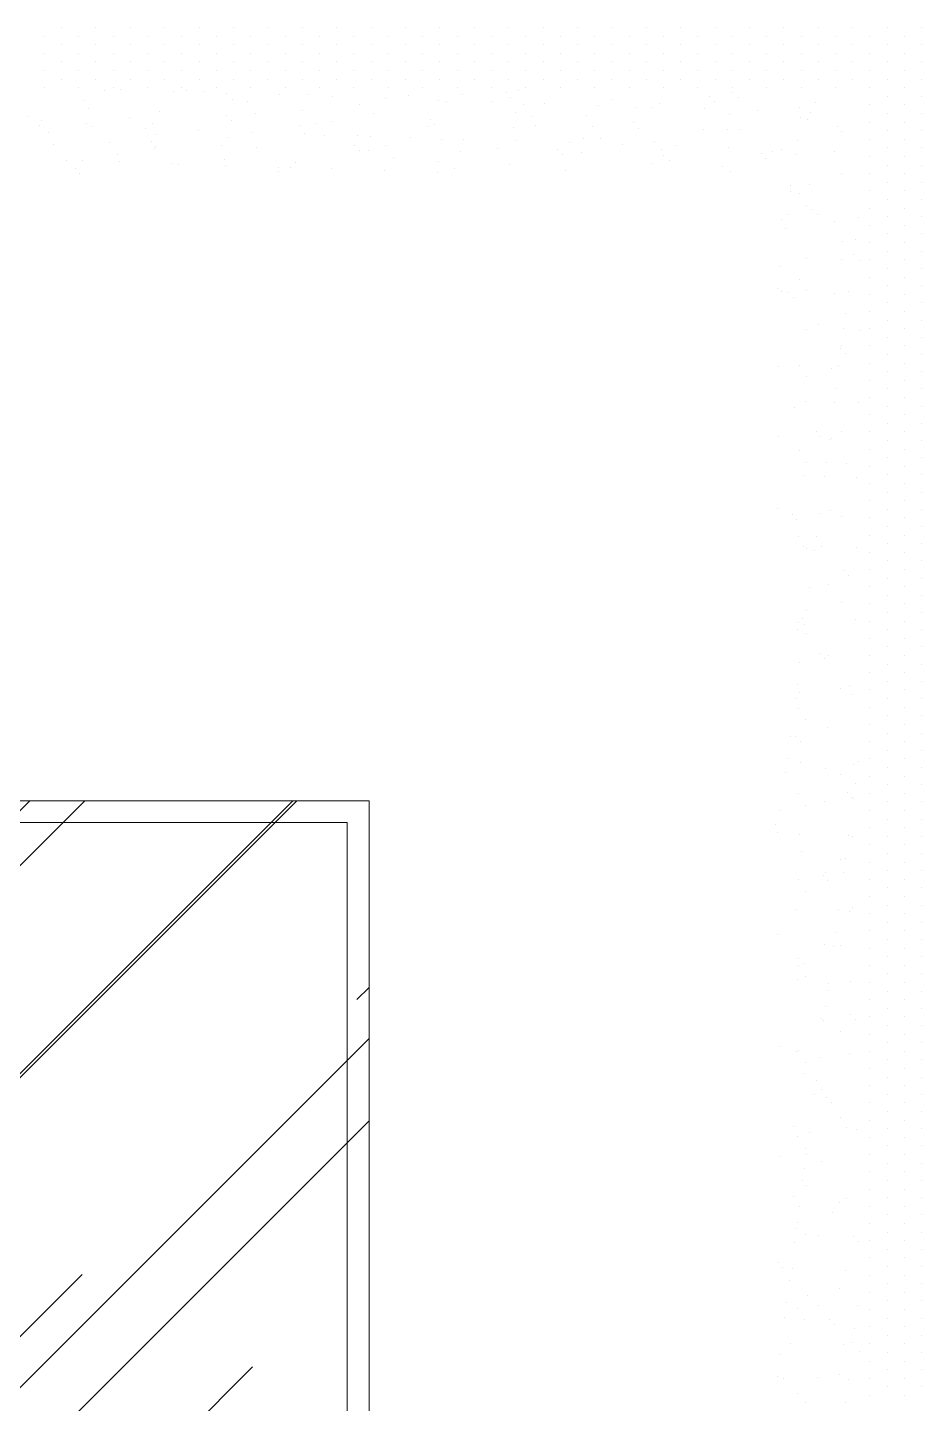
# Model space of a CAD drawing. Header units: millimetres. Extents: x 3923 to 4007, y 744 to 982.
# Drawn here: x 3972.64 to 3974.277, y 945.926 to 948.445 of the extents above; entities that cross this region are included whole.
import ezdxf

# ---------------------------------------------------------------- set-up
doc = ezdxf.new("R2010")
doc.units = ezdxf.units.MM
doc.header["$LTSCALE"] = 20
doc.linetypes.add('CONTINU', pattern=[0])
doc.layers.add('COTA', color=7, linetype='Continuous')
doc.layers.add('HIDROSSANITÁRIO', color=8, linetype='Continuous')
doc.layers.add('E-Lay-9', color=9, linetype='Continuous', lineweight=9)

# ---------------------------------------------------------------- blocks, each defined once
blk = doc.blocks.new('*X868')
at = {"color": 0}
for p, q in [((12.196875, 42.54375), (12.196875, 42.54375)), ((12.215625, 42.54375), (12.215625, 42.54375)), ((12.234375, 42.54375), (12.234375, 42.54375)), ((12.253125, 42.54375), (12.253125, 42.54375)), ((12.271875, 42.54375), (12.271875, 42.54375)), ((12.290625, 42.54375), (12.290625, 42.54375)), ((12.309375, 42.54375), (12.309375, 42.54375)), ((12.328125, 42.54375), (12.328125, 42.54375)), ((12.346875, 42.54375), (12.346875, 42.54375)), ((12.365625, 42.54375), (12.365625, 42.54375)), ((12.384375, 42.54375), (12.384375, 42.54375)), ((12.403125, 42.54375), (12.403125, 42.54375)), ((12.421875, 42.54375), (12.421875, 42.54375)), ((12.440625, 42.54375), (12.440625, 42.54375)), ((12.459375, 42.54375), (12.459375, 42.54375)), ((12.478125, 42.54375), (12.478125, 42.54375)), ((12.496875, 42.54375), (12.496875, 42.54375)), ((12.515625, 42.54375), (12.515625, 42.54375)), ((12.534375, 42.54375), (12.534375, 42.54375)), ((12.553125, 42.54375), (12.553125, 42.54375)), ((12.571875, 42.54375), (12.571875, 42.54375)), ((12.590625, 42.54375), (12.590625, 42.54375)), ((12.609375, 42.54375), (12.609375, 42.54375)), ((12.628125, 42.54375), (12.628125, 42.54375)), ((12.646875, 42.54375), (12.646875, 42.54375)), ((12.665625, 42.54375), (12.665625, 42.54375)), ((12.684375, 42.54375), (12.684375, 42.54375)), ((12.703125, 42.54375), (12.703125, 42.54375)), ((12.721875, 42.54375), (12.721875, 42.54375)), ((12.740625, 42.54375), (12.740625, 42.54375)), ((12.759375, 42.54375), (12.759375, 42.54375)), ((12.778125, 42.54375), (12.778125, 42.54375)), ((12.796875, 42.54375), (12.796875, 42.54375)), ((12.815625, 42.54375), (12.815625, 42.54375)), ((12.834375, 42.54375), (12.834375, 42.54375)), ((12.853125, 42.54375), (12.853125, 42.54375)), ((12.871875, 42.54375), (12.871875, 42.54375)), ((12.890625, 42.54375), (12.890625, 42.54375)), ((12.909375, 42.54375), (12.909375, 42.54375)), ((12.928125, 42.54375), (12.928125, 42.54375)), ((12.946875, 42.54375), (12.946875, 42.54375)), ((12.965625, 42.54375), (12.965625, 42.54375)), ((12.984375, 42.54375), (12.984375, 42.54375)), ((13.003125, 42.54375), (13.003125, 42.54375)), ((13.021875, 42.54375), (13.021875, 42.54375)), ((13.040625, 42.54375), (13.040625, 42.54375)), ((13.059375, 42.54375), (13.059375, 42.54375)), ((13.078125, 42.54375), (13.078125, 42.54375)), ((13.096875, 42.54375), (13.096875, 42.54375)), ((13.115625, 42.54375), (13.115625, 42.54375)), ((13.134375, 42.54375), (13.134375, 42.54375)), ((13.153125, 42.54375), (13.153125, 42.54375)), ((13.171875, 42.54375), (13.171875, 42.54375)), ((13.190625, 42.54375), (13.190625, 42.54375)), ((13.209375, 42.54375), (13.209375, 42.54375)), ((13.228125, 42.54375), (13.228125, 42.54375)), ((13.246875, 42.54375), (13.246875, 42.54375)), ((13.265625, 42.54375), (13.265625, 42.54375)), ((13.284375, 42.54375), (13.284375, 42.54375)), ((13.303125, 42.54375), (13.303125, 42.54375)), ((13.321875, 42.54375), (13.321875, 42.54375)), ((13.340625, 42.54375), (13.340625, 42.54375)), ((13.359375, 42.54375), (13.359375, 42.54375)), ((13.378125, 42.54375), (13.378125, 42.54375)), ((13.396875, 42.54375), (13.396875, 42.54375)), ((13.415625, 42.54375), (13.415625, 42.54375)), ((13.434375, 42.54375), (13.434375, 42.54375)), ((13.453125, 42.54375), (13.453125, 42.54375)), ((13.471875, 42.54375), (13.471875, 42.54375)), ((13.490625, 42.54375), (13.490625, 42.54375)), ((13.509375, 42.54375), (13.509375, 42.54375)), ((13.528125, 42.54375), (13.528125, 42.54375)), ((13.546875, 42.54375), (13.546875, 42.54375)), ((13.565625, 42.54375), (13.565625, 42.54375)), ((13.584375, 42.54375), (13.584375, 42.54375)), ((13.603125, 42.54375), (13.603125, 42.54375)), ((13.621875, 42.54375), (13.621875, 42.54375)), ((13.640625, 42.54375), (13.640625, 42.54375)), ((13.659375, 42.54375), (13.659375, 42.54375)), ((13.678125, 42.54375), (13.678125, 42.54375)), ((12.1875, 42.525), (12.1875, 42.525)), ((12.20625, 42.525), (12.20625, 42.525)), ((12.225, 42.525), (12.225, 42.525)), ((12.24375, 42.525), (12.24375, 42.525)), ((12.2625, 42.525), (12.2625, 42.525)), ((12.28125, 42.525), (12.28125, 42.525)), ((12.3, 42.525), (12.3, 42.525)), ((12.31875, 42.525), (12.31875, 42.525)), ((12.3375, 42.525), (12.3375, 42.525)), ((12.35625, 42.525), (12.35625, 42.525)), ((12.375, 42.525), (12.375, 42.525)), ((12.39375, 42.525), (12.39375, 42.525)), ((12.4125, 42.525), (12.4125, 42.525)), ((12.43125, 42.525), (12.43125, 42.525)), ((12.45, 42.525), (12.45, 42.525)), ((12.46875, 42.525), (12.46875, 42.525)), ((12.4875, 42.525), (12.4875, 42.525)), ((12.50625, 42.525), (12.50625, 42.525)), ((12.525, 42.525), (12.525, 42.525)), ((12.54375, 42.525), (12.54375, 42.525)), ((12.5625, 42.525), (12.5625, 42.525)), ((12.58125, 42.525), (12.58125, 42.525)), ((12.6, 42.525), (12.6, 42.525)), ((12.61875, 42.525), (12.61875, 42.525)), ((12.6375, 42.525), (12.6375, 42.525)), ((12.65625, 42.525), (12.65625, 42.525)), ((12.675, 42.525), (12.675, 42.525)), ((12.69375, 42.525), (12.69375, 42.525)), ((12.7125, 42.525), (12.7125, 42.525)), ((12.73125, 42.525), (12.73125, 42.525)), ((12.75, 42.525), (12.75, 42.525)), ((12.76875, 42.525), (12.76875, 42.525)), ((12.7875, 42.525), (12.7875, 42.525)), ((12.80625, 42.525), (12.80625, 42.525)), ((12.825, 42.525), (12.825, 42.525)), ((12.84375, 42.525), (12.84375, 42.525)), ((12.8625, 42.525), (12.8625, 42.525)), ((12.88125, 42.525), (12.88125, 42.525)), ((12.9, 42.525), (12.9, 42.525)), ((12.91875, 42.525), (12.91875, 42.525)), ((12.9375, 42.525), (12.9375, 42.525)), ((12.95625, 42.525), (12.95625, 42.525)), ((12.975, 42.525), (12.975, 42.525)), ((12.99375, 42.525), (12.99375, 42.525)), ((13.0125, 42.525), (13.0125, 42.525)), ((13.03125, 42.525), (13.03125, 42.525)), ((13.05, 42.525), (13.05, 42.525)), ((13.06875, 42.525), (13.06875, 42.525)), ((13.0875, 42.525), (13.0875, 42.525)), ((13.10625, 42.525), (13.10625, 42.525)), ((13.125, 42.525), (13.125, 42.525)), ((13.14375, 42.525), (13.14375, 42.525)), ((13.1625, 42.525), (13.1625, 42.525)), ((13.18125, 42.525), (13.18125, 42.525)), ((13.2, 42.525), (13.2, 42.525)), ((13.21875, 42.525), (13.21875, 42.525)), ((13.2375, 42.525), (13.2375, 42.525)), ((13.25625, 42.525), (13.25625, 42.525)), ((13.275, 42.525), (13.275, 42.525)), ((13.29375, 42.525), (13.29375, 42.525)), ((13.3125, 42.525), (13.3125, 42.525)), ((13.33125, 42.525), (13.33125, 42.525)), ((13.35, 42.525), (13.35, 42.525)), ((13.36875, 42.525), (13.36875, 42.525)), ((13.3875, 42.525), (13.3875, 42.525)), ((13.40625, 42.525), (13.40625, 42.525)), ((13.425, 42.525), (13.425, 42.525)), ((13.44375, 42.525), (13.44375, 42.525)), ((13.4625, 42.525), (13.4625, 42.525)), ((13.48125, 42.525), (13.48125, 42.525)), ((13.5, 42.525), (13.5, 42.525)), ((13.51875, 42.525), (13.51875, 42.525)), ((13.5375, 42.525), (13.5375, 42.525)), ((13.55625, 42.525), (13.55625, 42.525)), ((13.575, 42.525), (13.575, 42.525)), ((13.59375, 42.525), (13.59375, 42.525)), ((13.6125, 42.525), (13.6125, 42.525)), ((13.63125, 42.525), (13.63125, 42.525)), ((13.65, 42.525), (13.65, 42.525)), ((13.66875, 42.525), (13.66875, 42.525)), ((12.196875, 42.50625), (12.196875, 42.50625)), ((12.215625, 42.50625), (12.215625, 42.50625)), ((12.234375, 42.50625), (12.234375, 42.50625)), ((12.253125, 42.50625), (12.253125, 42.50625)), ((12.271875, 42.50625), (12.271875, 42.50625)), ((12.290625, 42.50625), (12.290625, 42.50625)), ((12.309375, 42.50625), (12.309375, 42.50625)), ((12.328125, 42.50625), (12.328125, 42.50625)), ((12.346875, 42.50625), (12.346875, 42.50625)), ((12.365625, 42.50625), (12.365625, 42.50625)), ((12.384375, 42.50625), (12.384375, 42.50625)), ((12.403125, 42.50625), (12.403125, 42.50625)), ((12.421875, 42.50625), (12.421875, 42.50625)), ((12.440625, 42.50625), (12.440625, 42.50625)), ((12.459375, 42.50625), (12.459375, 42.50625)), ((12.478125, 42.50625), (12.478125, 42.50625)), ((12.496875, 42.50625), (12.496875, 42.50625)), ((12.515625, 42.50625), (12.515625, 42.50625)), ((12.534375, 42.50625), (12.534375, 42.50625)), ((12.553125, 42.50625), (12.553125, 42.50625)), ((12.571875, 42.50625), (12.571875, 42.50625)), ((12.590625, 42.50625), (12.590625, 42.50625)), ((12.609375, 42.50625), (12.609375, 42.50625)), ((12.628125, 42.50625), (12.628125, 42.50625)), ((12.646875, 42.50625), (12.646875, 42.50625)), ((12.665625, 42.50625), (12.665625, 42.50625)), ((12.684375, 42.50625), (12.684375, 42.50625)), ((12.703125, 42.50625), (12.703125, 42.50625)), ((12.721875, 42.50625), (12.721875, 42.50625)), ((12.740625, 42.50625), (12.740625, 42.50625)), ((12.759375, 42.50625), (12.759375, 42.50625)), ((12.778125, 42.50625), (12.778125, 42.50625)), ((12.796875, 42.50625), (12.796875, 42.50625)), ((12.815625, 42.50625), (12.815625, 42.50625)), ((12.834375, 42.50625), (12.834375, 42.50625)), ((12.853125, 42.50625), (12.853125, 42.50625)), ((12.871875, 42.50625), (12.871875, 42.50625)), ((12.890625, 42.50625), (12.890625, 42.50625)), ((12.909375, 42.50625), (12.909375, 42.50625)), ((12.928125, 42.50625), (12.928125, 42.50625)), ((12.946875, 42.50625), (12.946875, 42.50625)), ((12.965625, 42.50625), (12.965625, 42.50625)), ((12.984375, 42.50625), (12.984375, 42.50625)), ((13.003125, 42.50625), (13.003125, 42.50625)), ((13.021875, 42.50625), (13.021875, 42.50625)), ((13.040625, 42.50625), (13.040625, 42.50625)), ((13.059375, 42.50625), (13.059375, 42.50625)), ((13.078125, 42.50625), (13.078125, 42.50625)), ((13.096875, 42.50625), (13.096875, 42.50625)), ((13.115625, 42.50625), (13.115625, 42.50625)), ((13.134375, 42.50625), (13.134375, 42.50625)), ((13.153125, 42.50625), (13.153125, 42.50625)), ((13.171875, 42.50625), (13.171875, 42.50625)), ((13.190625, 42.50625), (13.190625, 42.50625)), ((13.209375, 42.50625), (13.209375, 42.50625)), ((13.228125, 42.50625), (13.228125, 42.50625)), ((13.246875, 42.50625), (13.246875, 42.50625)), ((13.265625, 42.50625), (13.265625, 42.50625)), ((13.284375, 42.50625), (13.284375, 42.50625)), ((13.303125, 42.50625), (13.303125, 42.50625)), ((13.321875, 42.50625), (13.321875, 42.50625)), ((13.340625, 42.50625), (13.340625, 42.50625)), ((13.359375, 42.50625), (13.359375, 42.50625)), ((13.378125, 42.50625), (13.378125, 42.50625)), ((13.396875, 42.50625), (13.396875, 42.50625)), ((13.415625, 42.50625), (13.415625, 42.50625)), ((13.434375, 42.50625), (13.434375, 42.50625)), ((13.453125, 42.50625), (13.453125, 42.50625)), ((13.471875, 42.50625), (13.471875, 42.50625)), ((13.490625, 42.50625), (13.490625, 42.50625)), ((13.509375, 42.50625), (13.509375, 42.50625)), ((13.528125, 42.50625), (13.528125, 42.50625)), ((13.546875, 42.50625), (13.546875, 42.50625)), ((13.565625, 42.50625), (13.565625, 42.50625)), ((13.584375, 42.50625), (13.584375, 42.50625)), ((13.603125, 42.50625), (13.603125, 42.50625)), ((13.621875, 42.50625), (13.621875, 42.50625)), ((13.640625, 42.50625), (13.640625, 42.50625)), ((13.659375, 42.50625), (13.659375, 42.50625)), ((13.678125, 42.50625), (13.678125, 42.50625)), ((12.1875, 42.4875), (12.1875, 42.4875)), ((12.20625, 42.4875), (12.20625, 42.4875)), ((12.225, 42.4875), (12.225, 42.4875)), ((12.24375, 42.4875), (12.24375, 42.4875)), ((12.2625, 42.4875), (12.2625, 42.4875)), ((12.28125, 42.4875), (12.28125, 42.4875)), ((12.3, 42.4875), (12.3, 42.4875)), ((12.31875, 42.4875), (12.31875, 42.4875)), ((12.3375, 42.4875), (12.3375, 42.4875)), ((12.35625, 42.4875), (12.35625, 42.4875)), ((12.375, 42.4875), (12.375, 42.4875)), ((12.39375, 42.4875), (12.39375, 42.4875)), ((12.4125, 42.4875), (12.4125, 42.4875)), ((12.43125, 42.4875), (12.43125, 42.4875)), ((12.45, 42.4875), (12.45, 42.4875)), ((12.46875, 42.4875), (12.46875, 42.4875)), ((12.4875, 42.4875), (12.4875, 42.4875)), ((12.50625, 42.4875), (12.50625, 42.4875)), ((12.525, 42.4875), (12.525, 42.4875)), ((12.54375, 42.4875), (12.54375, 42.4875)), ((12.5625, 42.4875), (12.5625, 42.4875)), ((12.58125, 42.4875), (12.58125, 42.4875)), ((12.6, 42.4875), (12.6, 42.4875)), ((12.61875, 42.4875), (12.61875, 42.4875)), ((12.6375, 42.4875), (12.6375, 42.4875)), ((12.65625, 42.4875), (12.65625, 42.4875)), ((12.675, 42.4875), (12.675, 42.4875)), ((12.69375, 42.4875), (12.69375, 42.4875)), ((12.7125, 42.4875), (12.7125, 42.4875)), ((12.73125, 42.4875), (12.73125, 42.4875)), ((12.75, 42.4875), (12.75, 42.4875)), ((12.76875, 42.4875), (12.76875, 42.4875)), ((12.7875, 42.4875), (12.7875, 42.4875)), ((12.80625, 42.4875), (12.80625, 42.4875)), ((12.825, 42.4875), (12.825, 42.4875)), ((12.84375, 42.4875), (12.84375, 42.4875)), ((12.8625, 42.4875), (12.8625, 42.4875)), ((12.88125, 42.4875), (12.88125, 42.4875)), ((12.9, 42.4875), (12.9, 42.4875)), ((12.91875, 42.4875), (12.91875, 42.4875)), ((12.9375, 42.4875), (12.9375, 42.4875)), ((12.95625, 42.4875), (12.95625, 42.4875)), ((12.975, 42.4875), (12.975, 42.4875)), ((12.99375, 42.4875), (12.99375, 42.4875)), ((13.0125, 42.4875), (13.0125, 42.4875)), ((13.03125, 42.4875), (13.03125, 42.4875)), ((13.05, 42.4875), (13.05, 42.4875)), ((13.06875, 42.4875), (13.06875, 42.4875)), ((13.0875, 42.4875), (13.0875, 42.4875)), ((13.10625, 42.4875), (13.10625, 42.4875)), ((13.125, 42.4875), (13.125, 42.4875)), ((13.14375, 42.4875), (13.14375, 42.4875)), ((13.1625, 42.4875), (13.1625, 42.4875)), ((13.18125, 42.4875), (13.18125, 42.4875)), ((13.2, 42.4875), (13.2, 42.4875)), ((13.21875, 42.4875), (13.21875, 42.4875)), ((13.2375, 42.4875), (13.2375, 42.4875)), ((13.25625, 42.4875), (13.25625, 42.4875)), ((13.275, 42.4875), (13.275, 42.4875)), ((13.29375, 42.4875), (13.29375, 42.4875)), ((13.3125, 42.4875), (13.3125, 42.4875)), ((13.33125, 42.4875), (13.33125, 42.4875)), ((13.35, 42.4875), (13.35, 42.4875)), ((13.36875, 42.4875), (13.36875, 42.4875)), ((13.3875, 42.4875), (13.3875, 42.4875)), ((13.40625, 42.4875), (13.40625, 42.4875)), ((13.425, 42.4875), (13.425, 42.4875)), ((13.44375, 42.4875), (13.44375, 42.4875)), ((13.4625, 42.4875), (13.4625, 42.4875)), ((13.48125, 42.4875), (13.48125, 42.4875)), ((13.5, 42.4875), (13.5, 42.4875)), ((13.51875, 42.4875), (13.51875, 42.4875)), ((13.5375, 42.4875), (13.5375, 42.4875)), ((13.55625, 42.4875), (13.55625, 42.4875)), ((13.575, 42.4875), (13.575, 42.4875)), ((13.59375, 42.4875), (13.59375, 42.4875)), ((13.6125, 42.4875), (13.6125, 42.4875)), ((13.63125, 42.4875), (13.63125, 42.4875)), ((13.65, 42.4875), (13.65, 42.4875)), ((13.66875, 42.4875), (13.66875, 42.4875)), ((13.621875, 42.46875), (13.621875, 42.46875)), ((13.640625, 42.46875), (13.640625, 42.46875)), ((13.659375, 42.46875), (13.659375, 42.46875)), ((13.678125, 42.46875), (13.678125, 42.46875)), ((13.6125, 42.45), (13.6125, 42.45)), ((13.63125, 42.45), (13.63125, 42.45)), ((13.65, 42.45), (13.65, 42.45)), ((13.66875, 42.45), (13.66875, 42.45)), ((13.621875, 42.43125), (13.621875, 42.43125)), ((13.640625, 42.43125), (13.640625, 42.43125)), ((13.659375, 42.43125), (13.659375, 42.43125)), ((13.678125, 42.43125), (13.678125, 42.43125)), ((13.6125, 42.4125), (13.6125, 42.4125)), ((13.63125, 42.4125), (13.63125, 42.4125)), ((13.65, 42.4125), (13.65, 42.4125)), ((13.66875, 42.4125), (13.66875, 42.4125)), ((13.621875, 42.39375), (13.621875, 42.39375)), ((13.640625, 42.39375), (13.640625, 42.39375)), ((13.659375, 42.39375), (13.659375, 42.39375)), ((13.678125, 42.39375), (13.678125, 42.39375)), ((13.6125, 42.375), (13.6125, 42.375)), ((13.63125, 42.375), (13.63125, 42.375)), ((13.65, 42.375), (13.65, 42.375)), ((13.66875, 42.375), (13.66875, 42.375)), ((13.621875, 42.35625), (13.621875, 42.35625)), ((13.640625, 42.35625), (13.640625, 42.35625)), ((13.659375, 42.35625), (13.659375, 42.35625)), ((13.678125, 42.35625), (13.678125, 42.35625)), ((13.6125, 42.3375), (13.6125, 42.3375)), ((13.63125, 42.3375), (13.63125, 42.3375)), ((13.65, 42.3375), (13.65, 42.3375)), ((13.66875, 42.3375), (13.66875, 42.3375)), ((13.621875, 42.31875), (13.621875, 42.31875)), ((13.640625, 42.31875), (13.640625, 42.31875)), ((13.659375, 42.31875), (13.659375, 42.31875)), ((13.678125, 42.31875), (13.678125, 42.31875)), ((13.6125, 42.3), (13.6125, 42.3)), ((13.63125, 42.3), (13.63125, 42.3)), ((13.65, 42.3), (13.65, 42.3)), ((13.66875, 42.3), (13.66875, 42.3)), ((13.621875, 42.28125), (13.621875, 42.28125)), ((13.640625, 42.28125), (13.640625, 42.28125)), ((13.659375, 42.28125), (13.659375, 42.28125)), ((13.678125, 42.28125), (13.678125, 42.28125)), ((13.6125, 42.2625), (13.6125, 42.2625)), ((13.63125, 42.2625), (13.63125, 42.2625)), ((13.65, 42.2625), (13.65, 42.2625)), ((13.66875, 42.2625), (13.66875, 42.2625)), ((13.621875, 42.24375), (13.621875, 42.24375)), ((13.640625, 42.24375), (13.640625, 42.24375)), ((13.659375, 42.24375), (13.659375, 42.24375)), ((13.678125, 42.24375), (13.678125, 42.24375)), ((13.6125, 42.225), (13.6125, 42.225)), ((13.63125, 42.225), (13.63125, 42.225)), ((13.65, 42.225), (13.65, 42.225)), ((13.66875, 42.225), (13.66875, 42.225)), ((13.621875, 42.20625), (13.621875, 42.20625)), ((13.640625, 42.20625), (13.640625, 42.20625)), ((13.659375, 42.20625), (13.659375, 42.20625)), ((13.678125, 42.20625), (13.678125, 42.20625)), ((13.6125, 42.1875), (13.6125, 42.1875)), ((13.63125, 42.1875), (13.63125, 42.1875)), ((13.65, 42.1875), (13.65, 42.1875)), ((13.66875, 42.1875), (13.66875, 42.1875)), ((13.621875, 42.16875), (13.621875, 42.16875)), ((13.640625, 42.16875), (13.640625, 42.16875)), ((13.659375, 42.16875), (13.659375, 42.16875)), ((13.678125, 42.16875), (13.678125, 42.16875)), ((13.6125, 42.15), (13.6125, 42.15)), ((13.63125, 42.15), (13.63125, 42.15)), ((13.65, 42.15), (13.65, 42.15)), ((13.66875, 42.15), (13.66875, 42.15)), ((13.621875, 42.13125), (13.621875, 42.13125)), ((13.640625, 42.13125), (13.640625, 42.13125)), ((13.659375, 42.13125), (13.659375, 42.13125)), ((13.678125, 42.13125), (13.678125, 42.13125)), ((13.6125, 42.1125), (13.6125, 42.1125)), ((13.63125, 42.1125), (13.63125, 42.1125)), ((13.65, 42.1125), (13.65, 42.1125)), ((13.66875, 42.1125), (13.66875, 42.1125)), ((13.621875, 42.09375), (13.621875, 42.09375)), ((13.640625, 42.09375), (13.640625, 42.09375)), ((13.659375, 42.09375), (13.659375, 42.09375)), ((13.678125, 42.09375), (13.678125, 42.09375)), ((13.6125, 42.075), (13.6125, 42.075)), ((13.63125, 42.075), (13.63125, 42.075)), ((13.65, 42.075), (13.65, 42.075)), ((13.66875, 42.075), (13.66875, 42.075)), ((13.621875, 42.05625), (13.621875, 42.05625)), ((13.640625, 42.05625), (13.640625, 42.05625)), ((13.659375, 42.05625), (13.659375, 42.05625)), ((13.678125, 42.05625), (13.678125, 42.05625)), ((13.6125, 42.0375), (13.6125, 42.0375)), ((13.63125, 42.0375), (13.63125, 42.0375)), ((13.65, 42.0375), (13.65, 42.0375)), ((13.66875, 42.0375), (13.66875, 42.0375)), ((13.621875, 42.01875), (13.621875, 42.01875)), ((13.640625, 42.01875), (13.640625, 42.01875)), ((13.659375, 42.01875), (13.659375, 42.01875)), ((13.678125, 42.01875), (13.678125, 42.01875)), ((13.6125, 42), (13.6125, 42)), ((13.63125, 42), (13.63125, 42)), ((13.65, 42), (13.65, 42)), ((13.66875, 42), (13.66875, 42)), ((13.621875, 41.98125), (13.621875, 41.98125)), ((13.640625, 41.98125), (13.640625, 41.98125)), ((13.659375, 41.98125), (13.659375, 41.98125)), ((13.678125, 41.98125), (13.678125, 41.98125)), ((13.6125, 41.9625), (13.6125, 41.9625)), ((13.63125, 41.9625), (13.63125, 41.9625)), ((13.65, 41.9625), (13.65, 41.9625)), ((13.66875, 41.9625), (13.66875, 41.9625)), ((13.621875, 41.94375), (13.621875, 41.94375)), ((13.640625, 41.94375), (13.640625, 41.94375)), ((13.659375, 41.94375), (13.659375, 41.94375)), ((13.678125, 41.94375), (13.678125, 41.94375)), ((13.6125, 41.925), (13.6125, 41.925)), ((13.63125, 41.925), (13.63125, 41.925)), ((13.65, 41.925), (13.65, 41.925)), ((13.66875, 41.925), (13.66875, 41.925)), ((13.621875, 41.90625), (13.621875, 41.90625)), ((13.640625, 41.90625), (13.640625, 41.90625)), ((13.659375, 41.90625), (13.659375, 41.90625)), ((13.678125, 41.90625), (13.678125, 41.90625)), ((13.6125, 41.8875), (13.6125, 41.8875)), ((13.63125, 41.8875), (13.63125, 41.8875)), ((13.65, 41.8875), (13.65, 41.8875)), ((13.66875, 41.8875), (13.66875, 41.8875)), ((13.621875, 41.86875), (13.621875, 41.86875)), ((13.640625, 41.86875), (13.640625, 41.86875)), ((13.659375, 41.86875), (13.659375, 41.86875)), ((13.678125, 41.86875), (13.678125, 41.86875)), ((13.6125, 41.85), (13.6125, 41.85)), ((13.63125, 41.85), (13.63125, 41.85)), ((13.65, 41.85), (13.65, 41.85)), ((13.66875, 41.85), (13.66875, 41.85)), ((13.621875, 41.83125), (13.621875, 41.83125)), ((13.640625, 41.83125), (13.640625, 41.83125)), ((13.659375, 41.83125), (13.659375, 41.83125)), ((13.678125, 41.83125), (13.678125, 41.83125)), ((13.6125, 41.8125), (13.6125, 41.8125)), ((13.63125, 41.8125), (13.63125, 41.8125)), ((13.65, 41.8125), (13.65, 41.8125)), ((13.66875, 41.8125), (13.66875, 41.8125)), ((13.621875, 41.79375), (13.621875, 41.79375)), ((13.640625, 41.79375), (13.640625, 41.79375)), ((13.659375, 41.79375), (13.659375, 41.79375)), ((13.678125, 41.79375), (13.678125, 41.79375)), ((13.6125, 41.775), (13.6125, 41.775)), ((13.63125, 41.775), (13.63125, 41.775)), ((13.65, 41.775), (13.65, 41.775)), ((13.66875, 41.775), (13.66875, 41.775)), ((13.621875, 41.75625), (13.621875, 41.75625)), ((13.640625, 41.75625), (13.640625, 41.75625)), ((13.659375, 41.75625), (13.659375, 41.75625)), ((13.678125, 41.75625), (13.678125, 41.75625)), ((13.6125, 41.7375), (13.6125, 41.7375)), ((13.63125, 41.7375), (13.63125, 41.7375)), ((13.65, 41.7375), (13.65, 41.7375)), ((13.66875, 41.7375), (13.66875, 41.7375)), ((13.621875, 41.71875), (13.621875, 41.71875)), ((13.640625, 41.71875), (13.640625, 41.71875)), ((13.659375, 41.71875), (13.659375, 41.71875)), ((13.678125, 41.71875), (13.678125, 41.71875)), ((13.6125, 41.7), (13.6125, 41.7)), ((13.63125, 41.7), (13.63125, 41.7)), ((13.65, 41.7), (13.65, 41.7)), ((13.66875, 41.7), (13.66875, 41.7)), ((13.621875, 41.68125), (13.621875, 41.68125)), ((13.640625, 41.68125), (13.640625, 41.68125)), ((13.659375, 41.68125), (13.659375, 41.68125)), ((13.678125, 41.68125), (13.678125, 41.68125)), ((13.6125, 41.6625), (13.6125, 41.6625)), ((13.63125, 41.6625), (13.63125, 41.6625)), ((13.65, 41.6625), (13.65, 41.6625)), ((13.66875, 41.6625), (13.66875, 41.6625)), ((13.621875, 41.64375), (13.621875, 41.64375)), ((13.640625, 41.64375), (13.640625, 41.64375)), ((13.659375, 41.64375), (13.659375, 41.64375)), ((13.678125, 41.64375), (13.678125, 41.64375)), ((13.6125, 41.625), (13.6125, 41.625)), ((13.63125, 41.625), (13.63125, 41.625)), ((13.65, 41.625), (13.65, 41.625)), ((13.66875, 41.625), (13.66875, 41.625)), ((13.621875, 41.60625), (13.621875, 41.60625)), ((13.640625, 41.60625), (13.640625, 41.60625)), ((13.659375, 41.60625), (13.659375, 41.60625)), ((13.678125, 41.60625), (13.678125, 41.60625)), ((13.6125, 41.5875), (13.6125, 41.5875)), ((13.63125, 41.5875), (13.63125, 41.5875)), ((13.65, 41.5875), (13.65, 41.5875)), ((13.66875, 41.5875), (13.66875, 41.5875))]:
    blk.add_line(p, q, dxfattribs=at)
blk = doc.blocks.new('*X869')
at = {"color": 0}
for p, q in [((12.2351, 42.4762), (12.2351, 42.4762)), ((12.3552, 42.4752), (12.3552, 42.4752)), ((13.269, 42.4755), (13.269, 42.4755)), ((13.3475, 42.4765), (13.3475, 42.4765)), ((13.4243, 42.4762), (13.4243, 42.4762)), ((12.1802, 42.4604), (12.1802, 42.4604)), ((12.2046, 42.4636), (12.2046, 42.4636)), ((12.2453, 42.4689), (12.2453, 42.4689)), ((12.261, 42.471), (12.261, 42.471)), ((12.2853, 42.4742), (12.2853, 42.4742)), ((12.3238, 42.4613), (12.3238, 42.4613)), ((12.3607, 42.4701), (12.3607, 42.4701)), ((12.4023, 42.4623), (12.4023, 42.4623)), ((12.477, 42.4725), (12.477, 42.4725)), ((12.4791, 42.4619), (12.4791, 42.4619)), ((12.5601, 42.4649), (12.5601, 42.4649)), ((12.597, 42.4715), (12.597, 42.4715)), ((12.6026, 42.4664), (12.6026, 42.4664)), ((12.6386, 42.4659), (12.6386, 42.4659)), ((12.7154, 42.4655), (12.7154, 42.4655)), ((12.7189, 42.4688), (12.7189, 42.4688)), ((12.7731, 42.4607), (12.7731, 42.4607)), ((12.7964, 42.4684), (12.7964, 42.4684)), ((12.7975, 42.4639), (12.7975, 42.4639)), ((12.8383, 42.4693), (12.8383, 42.4693)), ((12.8389, 42.4678), (12.8389, 42.4678)), ((12.8444, 42.4627), (12.8444, 42.4627)), ((12.8539, 42.4714), (12.8539, 42.4714)), ((12.8749, 42.4694), (12.8749, 42.4694)), ((12.8783, 42.4746), (12.8783, 42.4746)), ((12.9517, 42.469), (12.9517, 42.469)), ((12.9607, 42.4652), (12.9607, 42.4652)), ((13.0327, 42.472), (13.0327, 42.472)), ((13.0808, 42.4641), (13.0808, 42.4641)), ((13.1112, 42.473), (13.1112, 42.473)), ((13.188, 42.4726), (13.188, 42.4726)), ((13.2026, 42.4615), (13.2026, 42.4615)), ((13.3226, 42.4604), (13.3226, 42.4604)), ((13.3661, 42.4611), (13.3661, 42.4611)), ((13.3905, 42.4643), (13.3905, 42.4643)), ((13.4312, 42.4697), (13.4312, 42.4697)), ((13.4468, 42.4718), (13.4468, 42.4718)), ((13.4712, 42.475), (13.4712, 42.475)), ((12.2105, 42.4545), (12.2105, 42.4545)), ((12.2428, 42.4584), (12.2428, 42.4584)), ((12.265, 42.4489), (12.265, 42.4489)), ((12.3039, 42.4547), (12.3039, 42.4547)), ((12.3868, 42.4462), (12.3868, 42.4462)), ((12.3974, 42.4548), (12.3974, 42.4548)), ((12.4908, 42.455), (12.4908, 42.455)), ((12.5069, 42.4452), (12.5069, 42.4452)), ((12.5842, 42.4552), (12.5842, 42.4552)), ((12.6768, 42.448), (12.6768, 42.448)), ((12.6776, 42.4553), (12.6776, 42.4553)), ((12.6924, 42.4501), (12.6924, 42.4501)), ((12.7168, 42.4533), (12.7168, 42.4533)), ((12.7575, 42.4587), (12.7575, 42.4587)), ((12.7711, 42.4555), (12.7711, 42.4555)), ((12.8645, 42.4557), (12.8645, 42.4557)), ((12.9579, 42.4558), (12.9579, 42.4558)), ((13.0513, 42.456), (13.0513, 42.456)), ((13.0863, 42.4591), (13.0863, 42.4591)), ((13.1448, 42.4562), (13.1448, 42.4562)), ((13.2303, 42.4458), (13.2303, 42.4458)), ((13.2382, 42.4564), (13.2382, 42.4564)), ((13.2697, 42.4484), (13.2697, 42.4484)), ((13.2853, 42.4505), (13.2853, 42.4505)), ((13.307, 42.4455), (13.307, 42.4455)), ((13.3097, 42.4537), (13.3097, 42.4537)), ((13.3281, 42.4554), (13.3281, 42.4554)), ((13.3316, 42.4565), (13.3316, 42.4565)), ((13.3505, 42.4591), (13.3505, 42.4591)), ((13.3881, 42.4484), (13.3881, 42.4484)), ((13.425, 42.4567), (13.425, 42.4567)), ((13.4444, 42.4578), (13.4444, 42.4578)), ((13.4666, 42.4494), (13.4666, 42.4494)), ((13.5185, 42.4569), (13.5185, 42.4569)), ((13.5433, 42.449), (13.5433, 42.449)), ((13.5645, 42.4568), (13.5645, 42.4568)), ((13.57, 42.4517), (13.57, 42.4517)), ((12.2066, 42.4306), (12.2066, 42.4306)), ((12.2705, 42.4438), (12.2705, 42.4438)), ((12.2851, 42.4316), (12.2851, 42.4316)), ((12.3619, 42.4313), (12.3619, 42.4313)), ((12.4429, 42.4342), (12.4429, 42.4342)), ((12.5124, 42.4401), (12.5124, 42.4401)), ((12.5214, 42.4352), (12.5214, 42.4352)), ((12.5553, 42.4321), (12.5553, 42.4321)), ((12.596, 42.4374), (12.596, 42.4374)), ((12.5982, 42.4348), (12.5982, 42.4348)), ((12.6116, 42.4395), (12.6116, 42.4395)), ((12.6287, 42.4425), (12.6287, 42.4425)), ((12.636, 42.4427), (12.636, 42.4427)), ((12.6792, 42.4377), (12.6792, 42.4377)), ((12.7487, 42.4415), (12.7487, 42.4415)), ((12.7542, 42.4364), (12.7542, 42.4364)), ((12.7577, 42.4387), (12.7577, 42.4387)), ((12.8345, 42.4384), (12.8345, 42.4384)), ((12.8705, 42.4388), (12.8705, 42.4388)), ((12.9155, 42.4413), (12.9155, 42.4413)), ((12.9906, 42.4378), (12.9906, 42.4378)), ((12.994, 42.4423), (12.994, 42.4423)), ((12.9961, 42.4327), (12.9961, 42.4327)), ((13.0708, 42.4419), (13.0708, 42.4419)), ((13.1124, 42.4351), (13.1124, 42.4351)), ((13.1482, 42.4324), (13.1482, 42.4324)), ((13.1518, 42.4448), (13.1518, 42.4448)), ((13.1889, 42.4378), (13.1889, 42.4378)), ((13.2046, 42.4399), (13.2046, 42.4399)), ((13.229, 42.4431), (13.229, 42.4431)), ((13.2324, 42.4341), (13.2324, 42.4341)), ((13.3542, 42.4315), (13.3542, 42.4315)), ((13.4743, 42.4304), (13.4743, 42.4304)), ((12.1803, 42.4175), (12.1803, 42.4175)), ((12.27, 42.4166), (12.27, 42.4166)), ((12.2966, 42.4199), (12.2966, 42.4199)), ((12.3634, 42.4168), (12.3634, 42.4168)), ((12.4167, 42.4188), (12.4167, 42.4188)), ((12.4345, 42.4162), (12.4345, 42.4162)), ((12.4501, 42.4182), (12.4501, 42.4182)), ((12.4568, 42.4169), (12.4568, 42.4169)), ((12.4745, 42.4214), (12.4745, 42.4214)), ((12.5153, 42.4268), (12.5153, 42.4268)), ((12.5309, 42.4288), (12.5309, 42.4288)), ((12.5385, 42.4162), (12.5385, 42.4162)), ((12.5502, 42.4171), (12.5502, 42.4171)), ((12.6437, 42.4173), (12.6437, 42.4173)), ((12.6585, 42.4152), (12.6585, 42.4152)), ((12.7371, 42.4175), (12.7371, 42.4175)), ((12.8305, 42.4176), (12.8305, 42.4176)), ((12.9239, 42.4178), (12.9239, 42.4178)), ((13.0174, 42.418), (13.0174, 42.418)), ((13.0274, 42.4165), (13.0274, 42.4165)), ((13.0431, 42.4186), (13.0431, 42.4186)), ((13.0674, 42.4218), (13.0674, 42.4218)), ((13.1082, 42.4272), (13.1082, 42.4272)), ((13.1108, 42.4181), (13.1108, 42.4181)), ((13.1131, 42.4152), (13.1131, 42.4152)), ((13.1238, 42.4292), (13.1238, 42.4292)), ((13.2042, 42.4183), (13.2042, 42.4183)), ((13.238, 42.429), (13.238, 42.429)), ((13.2709, 42.4177), (13.2709, 42.4177)), ((13.2976, 42.4185), (13.2976, 42.4185)), ((13.3494, 42.4187), (13.3494, 42.4187)), ((13.3911, 42.4186), (13.3911, 42.4186)), ((13.4261, 42.4183), (13.4261, 42.4183)), ((13.4798, 42.4254), (13.4798, 42.4254)), ((13.4845, 42.4188), (13.4845, 42.4188)), ((13.5072, 42.4213), (13.5072, 42.4213)), ((13.5779, 42.419), (13.5779, 42.419)), ((13.5857, 42.4223), (13.5857, 42.4223)), ((13.5961, 42.4278), (13.5961, 42.4278)), ((12.1892, 42.4084), (12.1892, 42.4084)), ((12.2447, 42.4006), (12.2447, 42.4006)), ((12.2826, 42.4085), (12.2826, 42.4085)), ((12.313, 42.4002), (12.313, 42.4002)), ((12.3257, 42.4035), (12.3257, 42.4035)), ((12.3538, 42.4055), (12.3538, 42.4055)), ((12.3694, 42.4076), (12.3694, 42.4076)), ((12.376, 42.4087), (12.376, 42.4087)), ((12.3938, 42.4108), (12.3938, 42.4108)), ((12.4042, 42.4045), (12.4042, 42.4045)), ((12.4222, 42.4138), (12.4222, 42.4138)), ((12.4695, 42.4089), (12.4695, 42.4089)), ((12.481, 42.4041), (12.481, 42.4041)), ((12.562, 42.4071), (12.562, 42.4071)), ((12.5629, 42.4091), (12.5629, 42.4091)), ((12.6405, 42.4081), (12.6405, 42.4081)), ((12.6563, 42.4092), (12.6563, 42.4092)), ((12.6641, 42.4101), (12.6641, 42.4101)), ((12.7173, 42.4077), (12.7173, 42.4077)), ((12.7497, 42.4094), (12.7497, 42.4094)), ((12.7803, 42.4125), (12.7803, 42.4125)), ((12.7983, 42.4106), (12.7983, 42.4106)), ((12.8432, 42.4096), (12.8432, 42.4096)), ((12.8768, 42.4116), (12.8768, 42.4116)), ((12.9004, 42.4115), (12.9004, 42.4115)), ((12.9059, 42.4064), (12.9059, 42.4064)), ((12.9059, 42.4005), (12.9059, 42.4005)), ((12.9366, 42.4097), (12.9366, 42.4097)), ((12.9467, 42.4059), (12.9467, 42.4059)), ((12.9535, 42.4112), (12.9535, 42.4112)), ((12.9623, 42.408), (12.9623, 42.408)), ((12.9867, 42.4112), (12.9867, 42.4112)), ((13.0222, 42.4088), (13.0222, 42.4088)), ((13.03, 42.4099), (13.03, 42.4099)), ((13.0346, 42.4142), (13.0346, 42.4142)), ((13.1234, 42.4101), (13.1234, 42.4101)), ((13.1422, 42.4078), (13.1422, 42.4078)), ((13.1478, 42.4027), (13.1478, 42.4027)), ((13.1898, 42.4148), (13.1898, 42.4148)), ((13.2169, 42.4102), (13.2169, 42.4102)), ((13.2641, 42.4051), (13.2641, 42.4051)), ((13.3103, 42.4104), (13.3103, 42.4104)), ((13.3841, 42.4041), (13.3841, 42.4041)), ((13.4037, 42.4106), (13.4037, 42.4106)), ((13.4971, 42.4108), (13.4971, 42.4108)), ((13.4989, 42.4009), (13.4989, 42.4009)), ((13.5059, 42.4014), (13.5059, 42.4014)), ((13.5396, 42.4063), (13.5396, 42.4063)), ((13.5552, 42.4084), (13.5552, 42.4084)), ((13.5796, 42.4116), (13.5796, 42.4116)), ((13.5906, 42.4109), (13.5906, 42.4109)), ((12.2064, 42.3935), (12.2064, 42.3935)), ((12.2079, 42.3863), (12.2079, 42.3863)), ((12.2323, 42.3895), (12.2323, 42.3895)), ((12.273, 42.3949), (12.273, 42.3949)), ((12.2886, 42.3969), (12.2886, 42.3969)), ((12.3265, 42.3925), (12.3265, 42.3925)), ((12.332, 42.3874), (12.332, 42.3874)), ((12.4483, 42.3899), (12.4483, 42.3899)), ((12.5683, 42.3888), (12.5683, 42.3888)), ((12.6902, 42.3862), (12.6902, 42.3862)), ((12.8008, 42.3867), (12.8008, 42.3867)), ((12.8102, 42.3851), (12.8102, 42.3851)), ((12.8252, 42.3899), (12.8252, 42.3899)), ((12.8659, 42.3953), (12.8659, 42.3953)), ((12.8816, 42.3973), (12.8816, 42.3973)), ((13.1537, 42.387), (13.1537, 42.387)), ((13.2322, 42.388), (13.2322, 42.388)), ((13.3089, 42.3877), (13.3089, 42.3877)), ((13.3896, 42.399), (13.3896, 42.399)), ((13.39, 42.3906), (13.39, 42.3906)), ((13.3937, 42.3871), (13.3937, 42.3871)), ((13.4181, 42.3903), (13.4181, 42.3903)), ((13.4589, 42.3957), (13.4589, 42.3957)), ((13.4685, 42.3916), (13.4685, 42.3916)), ((13.4745, 42.3977), (13.4745, 42.3977)), ((13.5452, 42.3912), (13.5452, 42.3912)), ((13.5358, 42.3741), (13.5358, 42.3741)), ((13.5427, 42.3817), (13.5427, 42.3817)), ((13.5413, 42.369), (13.5413, 42.369)), ((13.5876, 42.3645), (13.5876, 42.3645)), ((13.5674, 42.3451), (13.5674, 42.3451)), ((13.6021, 42.3439), (13.6021, 42.3439)), ((13.5214, 42.3356), (13.5214, 42.3356)), ((13.5265, 42.3269), (13.5265, 42.3269)), ((13.5471, 42.3334), (13.5471, 42.3334)), ((13.5673, 42.3323), (13.5673, 42.3323)), ((13.5829, 42.3343), (13.5829, 42.3343)), ((13.6073, 42.3375), (13.6073, 42.3375)), ((13.5973, 42.3177), (13.5973, 42.3177)), ((13.6028, 42.3127), (13.6028, 42.3127)), ((13.5669, 42.3066), (13.5669, 42.3066)), ((13.5895, 42.3067), (13.5895, 42.3067)), ((13.5329, 42.2686), (13.5329, 42.2686)), ((13.549, 42.2756), (13.549, 42.2756)), ((13.5387, 42.2624), (13.5387, 42.2624)), ((13.5456, 42.2605), (13.5456, 42.2605)), ((13.5542, 42.2529), (13.5542, 42.2529)), ((13.5949, 42.2582), (13.5949, 42.2582)), ((13.5298, 42.2497), (13.5298, 42.2497)), ((13.5914, 42.2489), (13.5914, 42.2489)), ((13.5686, 42.2351), (13.5686, 42.2351)), ((13.5741, 42.23), (13.5741, 42.23)), ((13.5911, 42.2315), (13.5911, 42.2315)), ((13.5509, 42.2178), (13.5509, 42.2178)), ((13.6002, 42.2061), (13.6002, 42.2061)), ((13.5572, 42.1934), (13.5572, 42.1934)), ((13.5933, 42.1911), (13.5933, 42.1911)), ((13.5575, 42.1756), (13.5575, 42.1756)), ((13.5698, 42.1854), (13.5698, 42.1854)), ((13.5819, 42.1788), (13.5819, 42.1788)), ((13.5418, 42.1736), (13.5418, 42.1736)), ((13.5219, 42.1562), (13.5219, 42.1562)), ((13.5399, 42.1524), (13.5399, 42.1524)), ((13.5454, 42.1473), (13.5454, 42.1473)), ((13.5528, 42.16), (13.5528, 42.16)), ((13.5951, 42.1332), (13.5951, 42.1332)), ((13.5715, 42.1234), (13.5715, 42.1234)), ((13.5814, 42.1183), (13.5814, 42.1183)), ((13.5547, 42.1022), (13.5547, 42.1022)), ((13.5851, 42.1016), (13.5851, 42.1016)), ((13.5941, 42.1103), (13.5941, 42.1103)), ((13.6095, 42.1048), (13.6095, 42.1048)), ((13.5288, 42.0942), (13.5288, 42.0942)), ((13.5695, 42.0995), (13.5695, 42.0995)), ((13.6014, 42.0961), (13.6014, 42.0961)), ((13.6069, 42.091), (13.6069, 42.091)), ((13.5462, 42.0811), (13.5462, 42.0811)), ((13.597, 42.0754), (13.597, 42.0754)), ((13.5428, 42.0407), (13.5428, 42.0407)), ((13.5566, 42.0444), (13.5566, 42.0444)), ((13.6056, 42.0432), (13.6056, 42.0432)), ((13.5249, 42.035), (13.5249, 42.035)), ((13.5972, 42.0255), (13.5972, 42.0255)), ((13.5204, 42.0166), (13.5204, 42.0166)), ((13.532, 42.0169), (13.532, 42.0169)), ((13.5564, 42.0201), (13.5564, 42.0201)), ((13.5727, 42.0134), (13.5727, 42.0134)), ((13.5989, 42.0176), (13.5989, 42.0176)), ((13.5704, 42.006), (13.5704, 42.006)), ((13.5782, 42.0083), (13.5782, 42.0083)), ((13.5585, 41.9866), (13.5585, 41.9866)), ((13.6043, 41.9844), (13.6043, 41.9844)), ((13.5364, 41.9679), (13.5364, 41.9679)), ((13.5223, 41.9588), (13.5223, 41.9588)), ((13.5491, 41.9598), (13.5491, 41.9598)), ((13.6008, 41.9598), (13.6008, 41.9598)), ((13.5441, 41.9408), (13.5441, 41.9408)), ((13.5597, 41.9429), (13.5597, 41.9429)), ((13.5841, 41.9461), (13.5841, 41.9461)), ((13.544, 41.9307), (13.544, 41.9307)), ((13.5495, 41.9256), (13.5495, 41.9256)), ((13.5604, 41.9288), (13.5604, 41.9288)), ((13.5946, 41.9308), (13.5946, 41.9308)), ((13.5242, 41.901), (13.5242, 41.901)), ((13.5607, 41.8928), (13.5607, 41.8928)), ((13.5756, 41.9017), (13.5756, 41.9017)), ((13.6027, 41.902), (13.6027, 41.902)), ((13.5733, 41.8847), (13.5733, 41.8847)), ((13.531, 41.8614), (13.531, 41.8614)), ((13.5622, 41.871), (13.5622, 41.871)), ((13.5717, 41.8668), (13.5717, 41.8668)), ((13.5873, 41.8689), (13.5873, 41.8689)), ((13.6055, 41.8744), (13.6055, 41.8744)), ((13.5254, 41.8555), (13.5254, 41.8555)), ((13.5208, 41.843), (13.5208, 41.843)), ((13.5261, 41.8432), (13.5261, 41.8432)), ((13.6046, 41.8442), (13.6046, 41.8442)), ((13.5469, 41.819), (13.5469, 41.819)), ((13.5849, 41.8177), (13.5849, 41.8177)), ((13.5641, 41.8132), (13.5641, 41.8132)), ((13.5975, 41.8096), (13.5975, 41.8096)), ((13.528, 41.7854), (13.528, 41.7854)), ((13.5586, 41.7874), (13.5586, 41.7874)), ((13.5768, 41.7917), (13.5768, 41.7917)), ((13.5823, 41.7866), (13.5823, 41.7866)), ((13.5994, 41.7928), (13.5994, 41.7928)), ((13.6065, 41.7864), (13.6065, 41.7864)), ((13.5343, 41.7842), (13.5343, 41.7842)), ((13.5497, 41.7804), (13.5497, 41.7804)), ((13.6084, 41.7627), (13.6084, 41.7627)), ((13.566, 41.7554), (13.566, 41.7554)), ((13.6091, 41.7425), (13.6091, 41.7425)), ((13.5283, 41.7343), (13.5283, 41.7343)), ((13.5298, 41.7276), (13.5298, 41.7276)), ((13.6084, 41.7286), (13.6084, 41.7286)), ((13.5863, 41.7134), (13.5863, 41.7134)), ((13.5463, 41.7081), (13.5463, 41.7081)), ((13.5481, 41.709), (13.5481, 41.709)), ((13.5536, 41.7039), (13.5536, 41.7039)), ((13.5619, 41.7102), (13.5619, 41.7102)), ((13.5679, 41.6976), (13.5679, 41.6976)), ((13.5739, 41.7053), (13.5739, 41.7053)), ((13.5317, 41.6698), (13.5317, 41.6698)), ((13.5399, 41.6672), (13.5399, 41.6672)), ((13.5797, 41.68), (13.5797, 41.68)), ((13.6103, 41.6708), (13.6103, 41.6708)), ((13.5526, 41.6592), (13.5526, 41.6592)), ((13.6096, 41.6527), (13.6096, 41.6527)), ((13.5698, 41.6398), (13.5698, 41.6398)), ((13.5896, 41.6361), (13.5896, 41.6361)), ((13.5194, 41.6263), (13.5194, 41.6263)), ((13.5249, 41.6213), (13.5249, 41.6213)), ((13.5332, 41.6287), (13.5332, 41.6287)), ((13.574, 41.6341), (13.574, 41.6341)), ((13.5981, 41.6302), (13.5981, 41.6302)), ((13.5336, 41.612), (13.5336, 41.612)), ((13.551, 41.5974), (13.551, 41.5974)), ((13.5642, 41.5921), (13.5642, 41.5921)), ((13.5717, 41.582), (13.5717, 41.582)), ((13.5768, 41.5841), (13.5768, 41.5841)), ((13.5809, 41.57), (13.5809, 41.57))]:
    blk.add_line(p, q, dxfattribs=at)
blk = doc.blocks.new('A$C7AFB675E')
at = {"layer": 'COTA', "linetype": 'Continuous'}
h = blk.add_hatch(dxfattribs=at)
h.set_pattern_fill('AR-RROOF', color=8, scale=0.01, angle=-45, style=0)
h.set_pattern_definition([(45, (-877.99766, -4912.58883), (0.574736392, 0.215526147), [3.81, -0.508, 1.27, -0.254]), (45, (-877.66898, -4912.43976), (0.05926969, -0.418479935), [0.762, -0.08382, 1.524, -0.1905]), (45, (-877.75519, -4912.6517), (1.0542820686, 0.8136112046), [2.032, -0.3556, 1.016, -0.254])])
h.paths.add_polyline_path([(4.022, 1.1261), (4.722, 1.1261), (4.722, 2.1261), (4.022, 2.1261)])
at = {"layer": 'E-Lay-9', "color": 8}
for points in [[(4.022, 1.1261), (4.722, 1.1261), (4.722, 2.1261), (4.022, 2.1261)], [(4.042, 1.1461), (4.702, 1.1461), (4.702, 2.1061), (4.042, 2.1061)]]:
    blk.add_lwpolyline(points, close=True, dxfattribs=at)
at = {"layer": 'E-Lay-9', "color": 8, "xscale": -0.8400000000000034, "yscale": 0.8400000000000034, "zscale": 0.84, "rotation": 90}
for name in ['*X868', '*X869']:
    blk.add_blockref(name, (39.2529, 11.908), dxfattribs=at)

msp = doc.modelspace()

# ---------------------------------------------------------------- block references
at = {"layer": 'HIDROSSANITÁRIO', "color": 8, "linetype": 'CONTINU', "xscale": 2, "yscale": 2, "zscale": 2, "rotation": 180}
msp.add_blockref('A$C7AFB675E', (3981.3097, 949.2817), dxfattribs=at)

doc.saveas('drawing.dxf')
